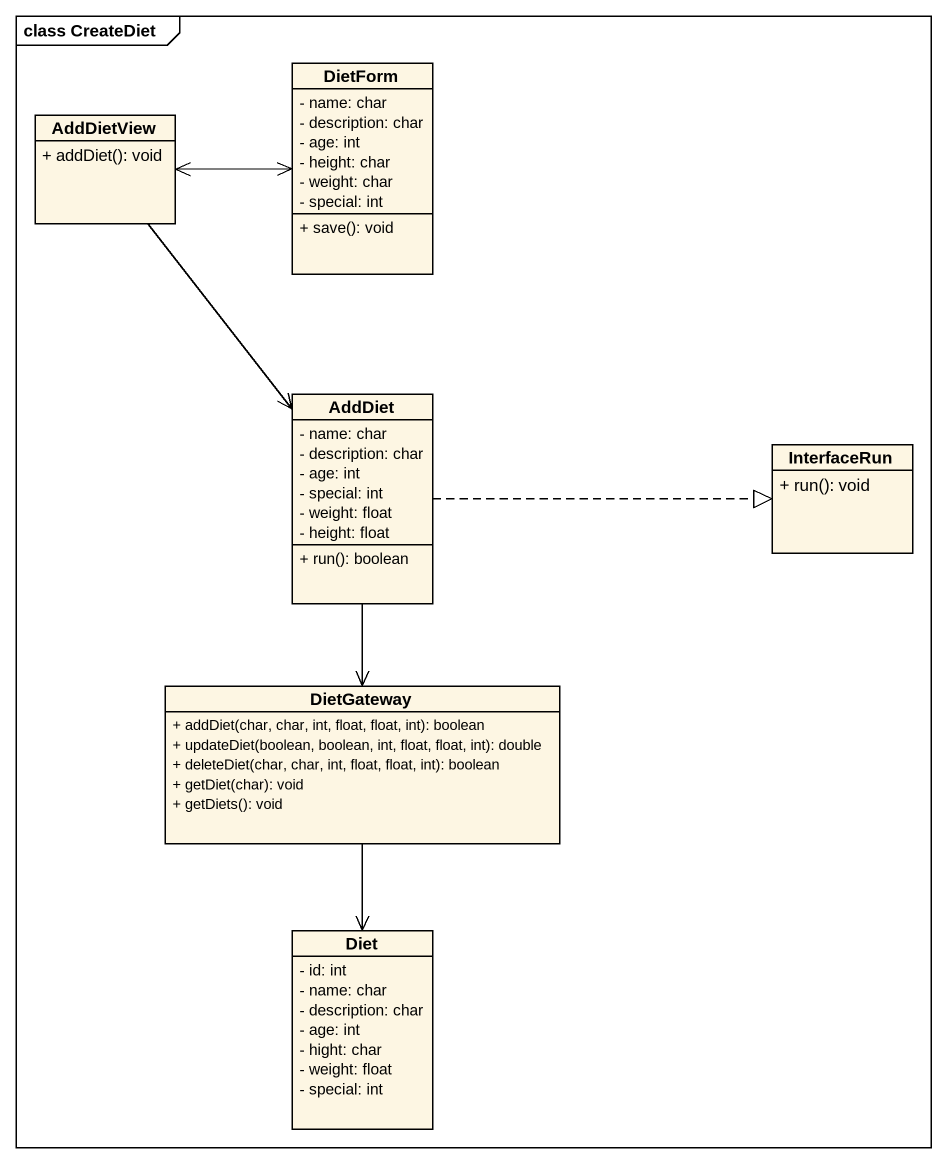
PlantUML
@startuml
mainframe class CreateDiet
hide circle
hide empty members
skinparam classAttributeIconSize 0
class DietForm {
  - name: char
  - description: char
  - age: int
  - height: char
  - weight: char
  - special: int
  + save(): void
}
class AddDietView {
  + addDiet(): void
}
class AddDiet {
  - name: char
  - description: char
  - age: int
  - special: int
  - weight: float
  - height: float
  + run(): boolean
}
class InterfaceRun {
  + run(): void
}
class DietGateway {
  + addDiet(char, char, int, float, float, int): boolean
  + updateDiet(boolean, boolean, int, float, float, int): double
  + deleteDiet(char, char, int, float, float, int): boolean
  + getDiet(char): void
  + getDiets(): void
}
class Diet {
  - id: int
  - name: char
  - description: char
  - age: int
  - hight: char
  - weight: float
  - special: int
}
DietForm -left-> AddDietView
AddDietView -right-> DietForm
AddDietView --> AddDiet
AddDiet .right.|> InterfaceRun
AddDiet --> DietGateway
DietGateway --> Diet
@enduml
